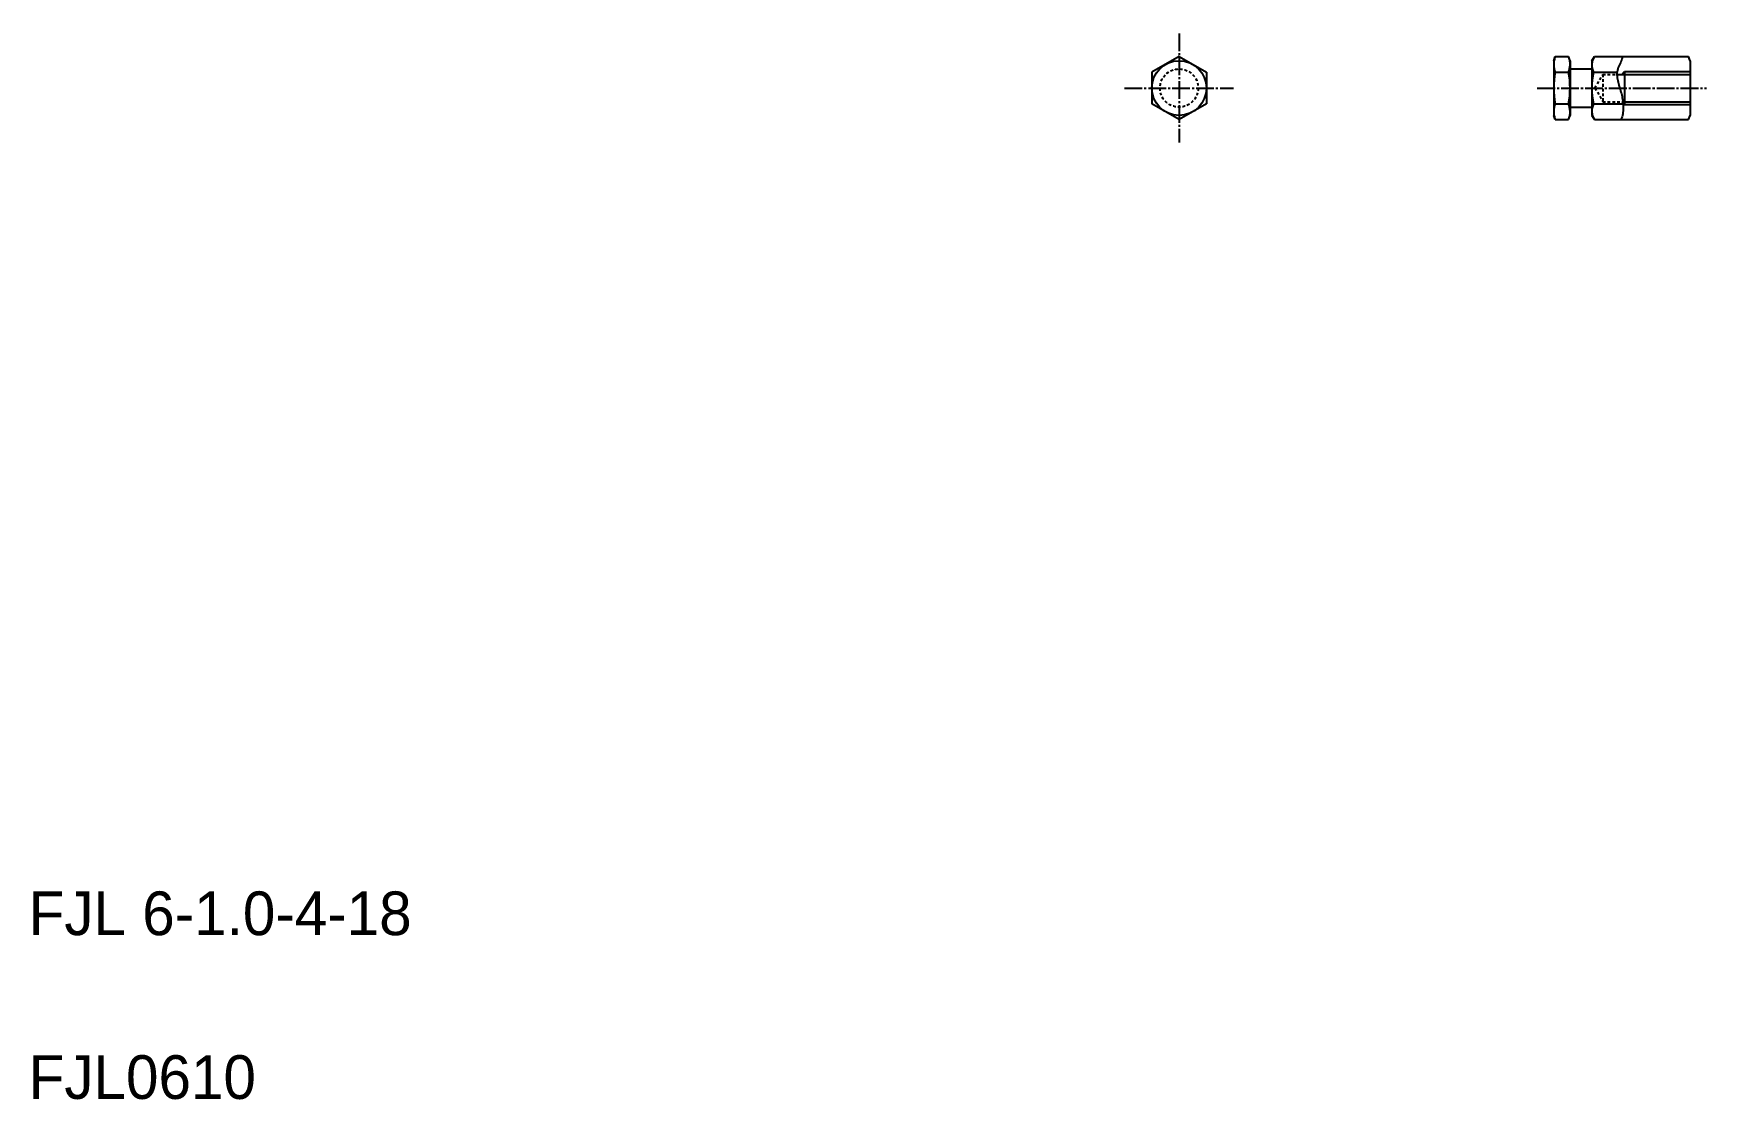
# Model space of a CAD drawing. Extents: x 21 to 327, y 20 to 215.
import ezdxf

# ---------------------------------------------------------------- set-up
doc = ezdxf.new("R2010")
doc.units = 0
doc.header["$LTSCALE"] = 0.25
doc.linetypes.add('CENTER', pattern=[17.5, 13, -1.5, 1.5, -1.5])
doc.linetypes.add('DASHED', pattern=[3.5, 2, -1.5])
doc.layers.get('0').update_dxf_attribs({"linetype": 'CONTINUOUS'})
doc.layers.add('CENTER', color=1, linetype='CENTER')

msp = doc.modelspace()

# ---------------------------------------------------------------- linework, layer by layer
for p, q in [((230.76, 210.94), (225.76, 208.05)), ((230.76, 210.94), (235.76, 208.05)), ((299.39, 210.17), (299.67, 210.94)), ((299.39, 210.17), (299.39, 200.17)), ((299.67, 210.94), (302.11, 210.94)), ((302.39, 210.17), (302.11, 210.94)), ((302.39, 210.17), (302.39, 200.17)), ((302.39, 208.67), (306.39, 208.67)), ((306.39, 210.17), (306.84, 210.94)), ((306.39, 210.17), (306.39, 200.17)), ((306.84, 210.94), (324.11, 210.94)), ((324.39, 210.17), (324.11, 210.94)), ((324.39, 210.17), (324.39, 200.17)), ((225.76, 208.05), (225.76, 202.28)), ((235.76, 208.05), (235.76, 202.28)), ((299.68, 208.05), (302.11, 208.05)), ((306.39, 207.67), (306.39, 207.67)), ((306.68, 208.05), (311, 208.05)), ((310.98, 207.67), (324.39, 207.67)), ((312.39, 208.17), (312.39, 202.17)), ((306.39, 205.17), (306.39, 205.17)), ((312.07, 202.67), (324.39, 202.67)), ((230.76, 199.39), (225.76, 202.28)), ((235.76, 202.28), (230.76, 199.39)), ((299.67, 199.39), (299.39, 200.17)), ((299.67, 199.39), (302.11, 199.39)), ((299.68, 202.28), (302.11, 202.28)), ((302.11, 199.39), (302.39, 200.17)), ((302.39, 201.67), (306.39, 201.67)), ((306.39, 200.17), (306.84, 199.39)), ((306.68, 202.28), (312.11, 202.28)), ((306.84, 199.39), (324.11, 199.39)), ((324.11, 199.39), (324.39, 200.17))]:
    msp.add_line(p, q)
at = {"color": 3, "linetype": 'DASHED'}
for p, q in [((306.95, 205.17), (308.39, 207.67)), ((308.39, 207.67), (310.98, 207.67)), ((308.39, 207.67), (308.39, 202.67)), ((306.95, 205.17), (308.39, 202.67)), ((308.39, 202.67), (312.07, 202.67))]:
    msp.add_line(p, q, dxfattribs=at)
at = {"color": 3}
for p, q in [((311.89, 207.67), (312.39, 208.17)), ((312.39, 208.17), (324.39, 208.17)), ((311.89, 202.67), (312.39, 202.17)), ((312.39, 202.17), (324.39, 202.17))]:
    msp.add_line(p, q, dxfattribs=at)
msp.add_lwpolyline([(312, 210.94, -0.02702), (311.66, 209.91, 0.00181), (311.22, 208.92, 0.091328), (310.98, 207.87, 0.057326), (311.08, 206.8, 0.02198), (311.34, 205.74, -0.000574), (311.64, 204.7, -0.017253), (311.91, 203.65, -0.024301), (312.08, 202.59, -0.02771), (312.14, 201.5, -0.045416), (312.04, 200.43, -0.056943), (311.72, 199.4)], format="xyb", dxfattribs=at)
msp.add_circle((230.76, 205.17), 5)
at = {"color": 3, "linetype": 'DASHED'}
msp.add_circle((230.76, 205.17), 3.5, dxfattribs=at)
for centre, radius, start, end in [((303.19, 209.5), 3.8, 160, 202.3295), ((298.59, 209.5), 3.8, 337.6705, 20), ((309.43, 209.35), 3.04, 148.4428, 205.1447), ((314.16, 205.17), 14.77, 168.7283, 191.2717), ((287.62, 205.17), 14.77, 348.7283, 11.2717), ((321.16, 205.17), 14.77, 168.7283, 191.2717), ((303.19, 200.84), 3.8, 157.6705, 200), ((298.59, 200.84), 3.8, 340, 22.3295), ((309.43, 200.99), 3.04, 154.8553, 211.5572)]:
    msp.add_arc(centre, radius, start, end)
at = {"layer": 'CENTER', "color": 1, "linetype": 'CENTER'}
for p, q in [((230.76, 215.17), (230.76, 195.17)), ((220.76, 205.17), (240.76, 205.17)), ((296.39, 205.17), (327.39, 205.17))]:
    msp.add_line(p, q, dxfattribs=at)

# ---------------------------------------------------------------- texts
for s, p in [('FJL 6-1.0-4-18', (20, 50)), ('FJL0610', (20, 20))]:
    msp.add_text(s, height=8).set_placement(p)

doc.saveas('drawing.dxf')
